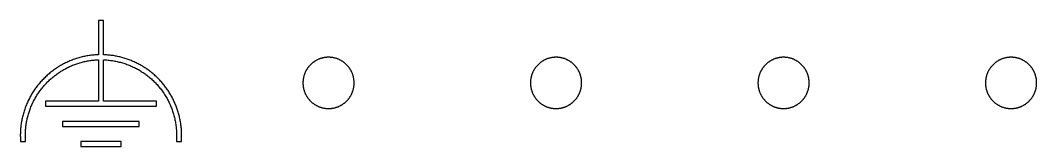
# Model space of a CAD drawing. Header units: inches. Extents: x 9000 to 22395, y 8106 to 17135.
# Drawn here: x 10541.06 to 10580.76, y 8480.58 to 8485.5 of the extents above; entities that cross this region are included whole.
import ezdxf

# ---------------------------------------------------------------- set-up
doc = ezdxf.new("R2010")
doc.units = ezdxf.units.IN
doc.header["$MEASUREMENT"] = 0
doc.layers.add('20000_FRONT_O', color=7, linetype='Continuous')

msp = doc.modelspace()

# ---------------------------------------------------------------- linework, layer by layer
at = {"layer": '20000_FRONT_O', "linetype": 'Continuous'}
for p, q in [((10544.108, 8485.505), (10544.108, 8484.164)), ((10544.305, 8485.505), (10544.108, 8485.505)), ((10544.305, 8484.164), (10544.305, 8485.505)), ((10544.108, 8483.967), (10544.108, 8482.354)), ((10544.305, 8482.354), (10544.305, 8483.967)), ((10542.04, 8482.354), (10542.04, 8482.157)), ((10544.108, 8482.354), (10542.04, 8482.354)), ((10546.373, 8482.354), (10544.305, 8482.354)), ((10546.373, 8482.157), (10546.373, 8482.354)), ((10542.04, 8482.157), (10546.373, 8482.157)), ((10553.024, 8482.069), (10553.042, 8482.068)), ((10553.057, 8482.068), (10553.078, 8482.067)), ((10553.075, 8482.067), (10553.097, 8482.067)), ((10553.093, 8482.067), (10553.115, 8482.067)), ((10553.112, 8482.067), (10553.133, 8482.068)), ((10553.133, 8482.068), (10553.151, 8482.068)), ((10553.166, 8482.069), (10553.187, 8482.071)), ((10561.911, 8482.069), (10561.929, 8482.068)), ((10561.944, 8482.068), (10561.966, 8482.067)), ((10561.962, 8482.067), (10561.984, 8482.067)), ((10561.981, 8482.067), (10562.002, 8482.067)), ((10561.999, 8482.067), (10562.02, 8482.068)), ((10562.017, 8482.068), (10562.038, 8482.068)), ((10562.035, 8482.068), (10562.056, 8482.07)), ((10562.054, 8482.069), (10562.074, 8482.071)), ((10570.795, 8482.07), (10570.816, 8482.068)), ((10570.814, 8482.068), (10570.835, 8482.068)), ((10570.832, 8482.068), (10570.853, 8482.067)), ((10570.85, 8482.067), (10570.871, 8482.067)), ((10570.868, 8482.067), (10570.889, 8482.067)), ((10570.886, 8482.067), (10570.907, 8482.068)), ((10570.904, 8482.068), (10570.925, 8482.068)), ((10570.922, 8482.068), (10570.943, 8482.07)), ((10570.941, 8482.069), (10570.961, 8482.071)), ((10579.683, 8482.07), (10579.704, 8482.068)), ((10579.701, 8482.068), (10579.722, 8482.068)), ((10579.719, 8482.068), (10579.74, 8482.067)), ((10579.737, 8482.067), (10579.758, 8482.067)), ((10579.755, 8482.067), (10579.776, 8482.067)), ((10579.773, 8482.067), (10579.794, 8482.068)), ((10579.791, 8482.068), (10579.812, 8482.068)), ((10579.81, 8482.068), (10579.83, 8482.07)), ((10579.828, 8482.069), (10579.848, 8482.071)), ((10542.709, 8481.566), (10542.709, 8481.369)), ((10545.703, 8481.566), (10542.709, 8481.566)), ((10545.703, 8481.369), (10545.703, 8481.566)), ((10542.709, 8481.369), (10545.703, 8481.369)), ((10541.064, 8480.778), (10541.262, 8480.778)), ((10543.418, 8480.778), (10543.418, 8480.581)), ((10544.994, 8480.778), (10543.418, 8480.778)), ((10544.994, 8480.581), (10544.994, 8480.778)), ((10547.151, 8480.778), (10547.348, 8480.778)), ((10543.418, 8480.581), (10544.994, 8480.581))]:
    msp.add_line(p, q, dxfattribs=at)
for points in [[(10544.108, 8484.164), (10544.062, 8484.162), (10544.015, 8484.16), (10543.97, 8484.157), (10543.924, 8484.153), (10543.878, 8484.149), (10543.833, 8484.143), (10543.787, 8484.138), (10543.742, 8484.131), (10543.697, 8484.124), (10543.652, 8484.117), (10543.607, 8484.108), (10543.562, 8484.099), (10543.518, 8484.09), (10543.473, 8484.079), (10543.429, 8484.068), (10543.385, 8484.057), (10543.341, 8484.045), (10543.297, 8484.032), (10543.253, 8484.018), (10543.21, 8484.004), (10543.166, 8483.989), (10543.123, 8483.974), (10543.079, 8483.957), (10543.036, 8483.94), (10542.994, 8483.923), (10542.951, 8483.905), (10542.909, 8483.886), (10542.868, 8483.867), (10542.826, 8483.848), (10542.785, 8483.827), (10542.745, 8483.806), (10542.705, 8483.785), (10542.665, 8483.763), (10542.625, 8483.74), (10542.586, 8483.717), (10542.547, 8483.693), (10542.508, 8483.669), (10542.47, 8483.644), (10542.432, 8483.619), (10542.394, 8483.593), (10542.357, 8483.566), (10542.32, 8483.539), (10542.284, 8483.511), (10542.247, 8483.483), (10542.212, 8483.454), (10542.176, 8483.425), (10542.141, 8483.395), (10542.106, 8483.364), (10542.072, 8483.333), (10542.039, 8483.302), (10542.006, 8483.27), (10541.973, 8483.238), (10541.941, 8483.205), (10541.91, 8483.172), (10541.879, 8483.139), (10541.848, 8483.105), (10541.818, 8483.07), (10541.789, 8483.036), (10541.76, 8483), (10541.731, 8482.965), (10541.703, 8482.929), (10541.676, 8482.892), (10541.649, 8482.855), (10541.622, 8482.818), (10541.596, 8482.78), (10541.571, 8482.742), (10541.546, 8482.704), (10541.522, 8482.664), (10541.498, 8482.625), (10541.474, 8482.585), (10541.452, 8482.545), (10541.43, 8482.505), (10541.408, 8482.464), (10541.387, 8482.423), (10541.367, 8482.382), (10541.348, 8482.341), (10541.329, 8482.299), (10541.31, 8482.257), (10541.293, 8482.215), (10541.276, 8482.173), (10541.259, 8482.13), (10541.243, 8482.088), (10541.228, 8482.045), (10541.214, 8482.001), (10541.2, 8481.958), (10541.186, 8481.914), (10541.174, 8481.87), (10541.161, 8481.826), (10541.15, 8481.782), (10541.139, 8481.737), (10541.129, 8481.692), (10541.119, 8481.647), (10541.11, 8481.602), (10541.102, 8481.557), (10541.094, 8481.511), (10541.088, 8481.466), (10541.081, 8481.42), (10541.076, 8481.374), (10541.071, 8481.329), (10541.067, 8481.283), (10541.063, 8481.237), (10541.06, 8481.192), (10541.058, 8481.146), (10541.056, 8481.1), (10541.055, 8481.054), (10541.055, 8481.008), (10541.056, 8480.962), (10541.057, 8480.916), (10541.058, 8480.87), (10541.061, 8480.824), (10541.064, 8480.778)], [(10541.262, 8480.778), (10541.258, 8480.822), (10541.256, 8480.865), (10541.254, 8480.908), (10541.253, 8480.951), (10541.252, 8480.994), (10541.252, 8481.037), (10541.253, 8481.08), (10541.254, 8481.123), (10541.256, 8481.166), (10541.258, 8481.208), (10541.262, 8481.251), (10541.265, 8481.294), (10541.27, 8481.336), (10541.275, 8481.379), (10541.28, 8481.421), (10541.286, 8481.464), (10541.293, 8481.506), (10541.301, 8481.548), (10541.309, 8481.591), (10541.317, 8481.633), (10541.327, 8481.675), (10541.337, 8481.717), (10541.347, 8481.759), (10541.359, 8481.801), (10541.371, 8481.843), (10541.383, 8481.884), (10541.396, 8481.925), (10541.409, 8481.966), (10541.424, 8482.007), (10541.438, 8482.047), (10541.454, 8482.087), (10541.469, 8482.127), (10541.486, 8482.167), (10541.503, 8482.206), (10541.52, 8482.245), (10541.538, 8482.284), (10541.557, 8482.322), (10541.576, 8482.36), (10541.596, 8482.399), (10541.617, 8482.436), (10541.638, 8482.474), (10541.659, 8482.511), (10541.681, 8482.548), (10541.704, 8482.585), (10541.727, 8482.621), (10541.751, 8482.657), (10541.775, 8482.693), (10541.8, 8482.729), (10541.826, 8482.764), (10541.851, 8482.798), (10541.878, 8482.833), (10541.904, 8482.866), (10541.932, 8482.899), (10541.959, 8482.932), (10541.987, 8482.965), (10542.016, 8482.997), (10542.045, 8483.028), (10542.074, 8483.059), (10542.104, 8483.09), (10542.134, 8483.12), (10542.165, 8483.15), (10542.196, 8483.18), (10542.228, 8483.209), (10542.26, 8483.237), (10542.293, 8483.265), (10542.326, 8483.293), (10542.359, 8483.32), (10542.393, 8483.347), (10542.427, 8483.373), (10542.462, 8483.399), (10542.497, 8483.424), (10542.533, 8483.449), (10542.569, 8483.473), (10542.605, 8483.497), (10542.641, 8483.52), (10542.678, 8483.543), (10542.715, 8483.564), (10542.752, 8483.586), (10542.789, 8483.607), (10542.827, 8483.627), (10542.865, 8483.647), (10542.903, 8483.666), (10542.942, 8483.684), (10542.981, 8483.703), (10543.02, 8483.72), (10543.059, 8483.737), (10543.099, 8483.753), (10543.139, 8483.769), (10543.179, 8483.784), (10543.22, 8483.799), (10543.261, 8483.813), (10543.302, 8483.827), (10543.343, 8483.84), (10543.385, 8483.852), (10543.426, 8483.864), (10543.468, 8483.875), (10543.51, 8483.886), (10543.552, 8483.895), (10543.594, 8483.905), (10543.636, 8483.913), (10543.679, 8483.921), (10543.721, 8483.929), (10543.764, 8483.935), (10543.806, 8483.942), (10543.849, 8483.947), (10543.892, 8483.952), (10543.935, 8483.956), (10543.978, 8483.96), (10544.021, 8483.963), (10544.064, 8483.965), (10544.108, 8483.967)], [(10547.348, 8480.778), (10547.351, 8480.821), (10547.354, 8480.864), (10547.355, 8480.907), (10547.357, 8480.95), (10547.357, 8480.993), (10547.357, 8481.035), (10547.357, 8481.078), (10547.355, 8481.121), (10547.354, 8481.163), (10547.351, 8481.206), (10547.349, 8481.248), (10547.345, 8481.29), (10547.341, 8481.333), (10547.337, 8481.375), (10547.331, 8481.417), (10547.326, 8481.459), (10547.319, 8481.502), (10547.312, 8481.544), (10547.305, 8481.586), (10547.297, 8481.628), (10547.288, 8481.669), (10547.279, 8481.711), (10547.269, 8481.753), (10547.259, 8481.795), (10547.248, 8481.837), (10547.237, 8481.878), (10547.225, 8481.919), (10547.212, 8481.96), (10547.199, 8482.001), (10547.185, 8482.042), (10547.171, 8482.082), (10547.156, 8482.122), (10547.141, 8482.162), (10547.125, 8482.201), (10547.109, 8482.24), (10547.092, 8482.28), (10547.075, 8482.318), (10547.057, 8482.357), (10547.039, 8482.395), (10547.02, 8482.433), (10547, 8482.471), (10546.98, 8482.509), (10546.96, 8482.546), (10546.939, 8482.583), (10546.917, 8482.62), (10546.895, 8482.657), (10546.873, 8482.693), (10546.85, 8482.73), (10546.826, 8482.766), (10546.802, 8482.801), (10546.777, 8482.837), (10546.752, 8482.871), (10546.727, 8482.906), (10546.701, 8482.94), (10546.674, 8482.974), (10546.647, 8483.007), (10546.62, 8483.04), (10546.593, 8483.072), (10546.565, 8483.104), (10546.536, 8483.136), (10546.507, 8483.167), (10546.478, 8483.198), (10546.448, 8483.229), (10546.418, 8483.259), (10546.388, 8483.288), (10546.357, 8483.318), (10546.326, 8483.346), (10546.294, 8483.375), (10546.262, 8483.403), (10546.229, 8483.431), (10546.196, 8483.458), (10546.163, 8483.485), (10546.129, 8483.511), (10546.095, 8483.537), (10546.06, 8483.563), (10546.025, 8483.588), (10545.99, 8483.612), (10545.954, 8483.636), (10545.918, 8483.66), (10545.882, 8483.683), (10545.846, 8483.705), (10545.809, 8483.727), (10545.773, 8483.749), (10545.735, 8483.77), (10545.698, 8483.79), (10545.661, 8483.81), (10545.623, 8483.829), (10545.585, 8483.848), (10545.546, 8483.867), (10545.508, 8483.884), (10545.469, 8483.902), (10545.429, 8483.919), (10545.39, 8483.935), (10545.35, 8483.951), (10545.31, 8483.966), (10545.27, 8483.981), (10545.23, 8483.995), (10545.189, 8484.008), (10545.148, 8484.022), (10545.107, 8484.034), (10545.065, 8484.046), (10545.024, 8484.058), (10544.982, 8484.069), (10544.941, 8484.079), (10544.899, 8484.089), (10544.857, 8484.098), (10544.815, 8484.106), (10544.773, 8484.114), (10544.731, 8484.122), (10544.689, 8484.129), (10544.647, 8484.135), (10544.604, 8484.14), (10544.562, 8484.146), (10544.519, 8484.15), (10544.476, 8484.154), (10544.434, 8484.157), (10544.391, 8484.16), (10544.348, 8484.162), (10544.305, 8484.164)], [(10544.305, 8483.967), (10544.35, 8483.965), (10544.394, 8483.963), (10544.439, 8483.96), (10544.484, 8483.956), (10544.528, 8483.951), (10544.572, 8483.946), (10544.617, 8483.94), (10544.661, 8483.934), (10544.704, 8483.926), (10544.748, 8483.919), (10544.792, 8483.91), (10544.835, 8483.901), (10544.879, 8483.891), (10544.922, 8483.881), (10544.965, 8483.87), (10545.008, 8483.858), (10545.051, 8483.845), (10545.093, 8483.832), (10545.136, 8483.819), (10545.178, 8483.804), (10545.221, 8483.789), (10545.263, 8483.773), (10545.305, 8483.757), (10545.346, 8483.74), (10545.387, 8483.722), (10545.428, 8483.704), (10545.469, 8483.685), (10545.509, 8483.666), (10545.549, 8483.646), (10545.588, 8483.625), (10545.628, 8483.604), (10545.666, 8483.583), (10545.705, 8483.56), (10545.743, 8483.538), (10545.781, 8483.514), (10545.818, 8483.49), (10545.855, 8483.466), (10545.892, 8483.441), (10545.928, 8483.415), (10545.964, 8483.389), (10546, 8483.362), (10546.035, 8483.334), (10546.07, 8483.306), (10546.105, 8483.278), (10546.139, 8483.248), (10546.173, 8483.219), (10546.206, 8483.189), (10546.239, 8483.158), (10546.271, 8483.127), (10546.303, 8483.096), (10546.334, 8483.064), (10546.365, 8483.031), (10546.395, 8482.999), (10546.424, 8482.966), (10546.454, 8482.932), (10546.482, 8482.898), (10546.51, 8482.864), (10546.538, 8482.829), (10546.565, 8482.793), (10546.591, 8482.758), (10546.617, 8482.721), (10546.643, 8482.685), (10546.668, 8482.648), (10546.692, 8482.61), (10546.716, 8482.573), (10546.739, 8482.534), (10546.762, 8482.495), (10546.785, 8482.456), (10546.806, 8482.417), (10546.827, 8482.377), (10546.847, 8482.338), (10546.867, 8482.298), (10546.886, 8482.257), (10546.905, 8482.217), (10546.922, 8482.176), (10546.94, 8482.135), (10546.956, 8482.094), (10546.972, 8482.052), (10546.987, 8482.011), (10547.002, 8481.969), (10547.016, 8481.926), (10547.029, 8481.884), (10547.042, 8481.841), (10547.054, 8481.799), (10547.066, 8481.755), (10547.077, 8481.712), (10547.087, 8481.669), (10547.097, 8481.625), (10547.106, 8481.581), (10547.114, 8481.536), (10547.121, 8481.492), (10547.128, 8481.448), (10547.135, 8481.403), (10547.14, 8481.359), (10547.145, 8481.315), (10547.149, 8481.27), (10547.153, 8481.226), (10547.156, 8481.181), (10547.158, 8481.136), (10547.159, 8481.092), (10547.16, 8481.047), (10547.16, 8481.002), (10547.16, 8480.958), (10547.159, 8480.913), (10547.157, 8480.868), (10547.154, 8480.823), (10547.151, 8480.778)], [(10552.855, 8484.037), (10552.838, 8484.033), (10552.82, 8484.028), (10552.803, 8484.023), (10552.786, 8484.017), (10552.769, 8484.012), (10552.752, 8484.006), (10552.735, 8483.999), (10552.718, 8483.993), (10552.702, 8483.986), (10552.685, 8483.979), (10552.669, 8483.971), (10552.653, 8483.964), (10552.637, 8483.955), (10552.621, 8483.947), (10552.605, 8483.938), (10552.59, 8483.929), (10552.574, 8483.92), (10552.559, 8483.911), (10552.544, 8483.901), (10552.529, 8483.891), (10552.514, 8483.88), (10552.499, 8483.87), (10552.485, 8483.859), (10552.471, 8483.848), (10552.457, 8483.836), (10552.443, 8483.825), (10552.43, 8483.813), (10552.416, 8483.801), (10552.403, 8483.789), (10552.391, 8483.776), (10552.378, 8483.763), (10552.366, 8483.75), (10552.353, 8483.737), (10552.341, 8483.724), (10552.33, 8483.71), (10552.318, 8483.696), (10552.307, 8483.682), (10552.296, 8483.668), (10552.285, 8483.653), (10552.275, 8483.638), (10552.265, 8483.623), (10552.255, 8483.608), (10552.245, 8483.593), (10552.236, 8483.578), (10552.227, 8483.562), (10552.218, 8483.547), (10552.21, 8483.531), (10552.201, 8483.515), (10552.194, 8483.499), (10552.186, 8483.483), (10552.179, 8483.466), (10552.172, 8483.45), (10552.165, 8483.433), (10552.158, 8483.416), (10552.152, 8483.399), (10552.146, 8483.382), (10552.141, 8483.365), (10552.135, 8483.348), (10552.131, 8483.33), (10552.126, 8483.313), (10552.122, 8483.295), (10552.118, 8483.278), (10552.114, 8483.26), (10552.111, 8483.243), (10552.108, 8483.225), (10552.105, 8483.207), (10552.103, 8483.19), (10552.101, 8483.172), (10552.099, 8483.154), (10552.098, 8483.136), (10552.097, 8483.118), (10552.096, 8483.1), (10552.095, 8483.082), (10552.095, 8483.064), (10552.095, 8483.046), (10552.096, 8483.028), (10552.097, 8483.01), (10552.098, 8482.992), (10552.1, 8482.974), (10552.101, 8482.956), (10552.104, 8482.938), (10552.106, 8482.92), (10552.109, 8482.903), (10552.112, 8482.885), (10552.115, 8482.868), (10552.119, 8482.85), (10552.123, 8482.833), (10552.127, 8482.815), (10552.132, 8482.798), (10552.137, 8482.781), (10552.142, 8482.763), (10552.148, 8482.746), (10552.154, 8482.729), (10552.16, 8482.712), (10552.167, 8482.695), (10552.174, 8482.679), (10552.181, 8482.662), (10552.188, 8482.646), (10552.196, 8482.629), (10552.204, 8482.613), (10552.212, 8482.597), (10552.221, 8482.582), (10552.23, 8482.566), (10552.239, 8482.551), (10552.248, 8482.535), (10552.258, 8482.52), (10552.268, 8482.505), (10552.278, 8482.491), (10552.288, 8482.476), (10552.299, 8482.462), (10552.31, 8482.447), (10552.322, 8482.433), (10552.333, 8482.419), (10552.345, 8482.406), (10552.357, 8482.392), (10552.369, 8482.379), (10552.382, 8482.366), (10552.395, 8482.353), (10552.407, 8482.341), (10552.421, 8482.329), (10552.434, 8482.317), (10552.447, 8482.305), (10552.461, 8482.294), (10552.475, 8482.282), (10552.489, 8482.271), (10552.504, 8482.261), (10552.518, 8482.25), (10552.533, 8482.24), (10552.548, 8482.23), (10552.563, 8482.22), (10552.579, 8482.211), (10552.594, 8482.201), (10552.61, 8482.192), (10552.626, 8482.184), (10552.642, 8482.176), (10552.658, 8482.168), (10552.674, 8482.16), (10552.691, 8482.152), (10552.707, 8482.145), (10552.724, 8482.139), (10552.74, 8482.132), (10552.757, 8482.126), (10552.774, 8482.12), (10552.791, 8482.114), (10552.808, 8482.109), (10552.825, 8482.104), (10552.843, 8482.099), (10552.86, 8482.095), (10552.878, 8482.091), (10552.896, 8482.087), (10552.914, 8482.084), (10552.931, 8482.08), (10552.949, 8482.078), (10552.967, 8482.075), (10552.985, 8482.073), (10553.003, 8482.071), (10553.024, 8482.069)], [(10553.187, 8482.071), (10553.205, 8482.073), (10553.222, 8482.075), (10553.24, 8482.078), (10553.258, 8482.08), (10553.275, 8482.083), (10553.293, 8482.087), (10553.311, 8482.09), (10553.328, 8482.094), (10553.346, 8482.099), (10553.363, 8482.103), (10553.38, 8482.108), (10553.397, 8482.114), (10553.415, 8482.119), (10553.432, 8482.125), (10553.449, 8482.132), (10553.466, 8482.138), (10553.482, 8482.145), (10553.499, 8482.152), (10553.515, 8482.16), (10553.531, 8482.167), (10553.548, 8482.175), (10553.563, 8482.183), (10553.579, 8482.192), (10553.595, 8482.201), (10553.61, 8482.21), (10553.625, 8482.219), (10553.641, 8482.229), (10553.656, 8482.239), (10553.67, 8482.249), (10553.685, 8482.26), (10553.7, 8482.27), (10553.714, 8482.281), (10553.728, 8482.293), (10553.742, 8482.304), (10553.756, 8482.316), (10553.769, 8482.328), (10553.782, 8482.34), (10553.795, 8482.353), (10553.808, 8482.366), (10553.82, 8482.378), (10553.832, 8482.392), (10553.844, 8482.405), (10553.856, 8482.418), (10553.868, 8482.432), (10553.879, 8482.446), (10553.89, 8482.46), (10553.901, 8482.475), (10553.911, 8482.489), (10553.921, 8482.504), (10553.931, 8482.519), (10553.941, 8482.534), (10553.951, 8482.55), (10553.96, 8482.565), (10553.969, 8482.581), (10553.978, 8482.597), (10553.986, 8482.613), (10553.994, 8482.629), (10554.002, 8482.645), (10554.009, 8482.661), (10554.016, 8482.678), (10554.023, 8482.694), (10554.029, 8482.711), (10554.036, 8482.728), (10554.042, 8482.745), (10554.047, 8482.762), (10554.053, 8482.779), (10554.058, 8482.796), (10554.062, 8482.814), (10554.067, 8482.831), (10554.071, 8482.849), (10554.075, 8482.866), (10554.078, 8482.884), (10554.081, 8482.902), (10554.084, 8482.92), (10554.086, 8482.938), (10554.089, 8482.955), (10554.09, 8482.973), (10554.092, 8482.991), (10554.093, 8483.009), (10554.094, 8483.027), (10554.095, 8483.045), (10554.095, 8483.063), (10554.095, 8483.08), (10554.094, 8483.098), (10554.094, 8483.116), (10554.093, 8483.134), (10554.091, 8483.152), (10554.089, 8483.17), (10554.087, 8483.188), (10554.085, 8483.206), (10554.082, 8483.224), (10554.079, 8483.242), (10554.076, 8483.26), (10554.072, 8483.277), (10554.069, 8483.295), (10554.064, 8483.312), (10554.06, 8483.329), (10554.055, 8483.347), (10554.05, 8483.364), (10554.044, 8483.381), (10554.038, 8483.398), (10554.032, 8483.415), (10554.026, 8483.431), (10554.019, 8483.448), (10554.012, 8483.465), (10554.005, 8483.481), (10553.997, 8483.498), (10553.989, 8483.514), (10553.981, 8483.53), (10553.973, 8483.546), (10553.964, 8483.562), (10553.955, 8483.577), (10553.945, 8483.593), (10553.936, 8483.608), (10553.926, 8483.623), (10553.916, 8483.638), (10553.906, 8483.652), (10553.895, 8483.667), (10553.884, 8483.681), (10553.873, 8483.695), (10553.862, 8483.709), (10553.85, 8483.722), (10553.838, 8483.736), (10553.826, 8483.749), (10553.813, 8483.762), (10553.801, 8483.775), (10553.788, 8483.788), (10553.774, 8483.8), (10553.761, 8483.812), (10553.748, 8483.824), (10553.734, 8483.836), (10553.72, 8483.847), (10553.706, 8483.858), (10553.692, 8483.869), (10553.677, 8483.88), (10553.662, 8483.89), (10553.648, 8483.9), (10553.633, 8483.91), (10553.617, 8483.919), (10553.602, 8483.929), (10553.586, 8483.937), (10553.571, 8483.946), (10553.555, 8483.955), (10553.539, 8483.963), (10553.522, 8483.971), (10553.506, 8483.978), (10553.489, 8483.986), (10553.473, 8483.993), (10553.456, 8483.999), (10553.439, 8484.006), (10553.422, 8484.012), (10553.405, 8484.017), (10553.388, 8484.023), (10553.371, 8484.028), (10553.354, 8484.033), (10553.336, 8484.037), (10553.319, 8484.041), (10553.301, 8484.045), (10553.284, 8484.049), (10553.266, 8484.052), (10553.248, 8484.055), (10553.23, 8484.057), (10553.212, 8484.06), (10553.194, 8484.062), (10553.176, 8484.063), (10553.158, 8484.065), (10553.14, 8484.066), (10553.122, 8484.066), (10553.104, 8484.067), (10553.086, 8484.067), (10553.069, 8484.066), (10553.051, 8484.066), (10553.033, 8484.065), (10553.015, 8484.063), (10552.997, 8484.062), (10552.979, 8484.06), (10552.961, 8484.058), (10552.944, 8484.055), (10552.926, 8484.052), (10552.908, 8484.049), (10552.89, 8484.045), (10552.873, 8484.042), (10552.855, 8484.037)], [(10561.742, 8484.037), (10561.725, 8484.033), (10561.707, 8484.028), (10561.69, 8484.023), (10561.673, 8484.017), (10561.656, 8484.012), (10561.639, 8484.006), (10561.622, 8483.999), (10561.606, 8483.993), (10561.589, 8483.986), (10561.573, 8483.979), (10561.556, 8483.971), (10561.54, 8483.964), (10561.524, 8483.955), (10561.508, 8483.947), (10561.492, 8483.938), (10561.477, 8483.929), (10561.461, 8483.92), (10561.446, 8483.911), (10561.431, 8483.901), (10561.416, 8483.891), (10561.401, 8483.88), (10561.386, 8483.87), (10561.372, 8483.859), (10561.358, 8483.848), (10561.344, 8483.836), (10561.33, 8483.825), (10561.317, 8483.813), (10561.304, 8483.801), (10561.291, 8483.789), (10561.278, 8483.776), (10561.265, 8483.763), (10561.253, 8483.75), (10561.241, 8483.737), (10561.229, 8483.724), (10561.217, 8483.71), (10561.205, 8483.696), (10561.194, 8483.682), (10561.183, 8483.668), (10561.172, 8483.653), (10561.162, 8483.638), (10561.152, 8483.623), (10561.142, 8483.608), (10561.132, 8483.593), (10561.123, 8483.578), (10561.114, 8483.562), (10561.105, 8483.547), (10561.097, 8483.531), (10561.089, 8483.515), (10561.081, 8483.499), (10561.073, 8483.483), (10561.066, 8483.466), (10561.059, 8483.45), (10561.052, 8483.433), (10561.046, 8483.416), (10561.039, 8483.399), (10561.033, 8483.382), (10561.028, 8483.365), (10561.023, 8483.348), (10561.018, 8483.33), (10561.013, 8483.313), (10561.009, 8483.295), (10561.005, 8483.278), (10561.001, 8483.26), (10560.998, 8483.243), (10560.995, 8483.225), (10560.992, 8483.207), (10560.99, 8483.19), (10560.988, 8483.172), (10560.986, 8483.154), (10560.985, 8483.136), (10560.984, 8483.118), (10560.983, 8483.1), (10560.983, 8483.082), (10560.982, 8483.064), (10560.983, 8483.046), (10560.983, 8483.028), (10560.984, 8483.01), (10560.985, 8482.992), (10560.987, 8482.974), (10560.989, 8482.956), (10560.991, 8482.938), (10560.993, 8482.92), (10560.996, 8482.903), (10560.999, 8482.885), (10561.002, 8482.868), (10561.006, 8482.85), (10561.01, 8482.833), (10561.015, 8482.815), (10561.019, 8482.798), (10561.024, 8482.781), (10561.03, 8482.763), (10561.035, 8482.746), (10561.041, 8482.729), (10561.047, 8482.712), (10561.054, 8482.695), (10561.061, 8482.679), (10561.068, 8482.662), (10561.075, 8482.646), (10561.083, 8482.629), (10561.091, 8482.613), (10561.099, 8482.597), (10561.108, 8482.582), (10561.117, 8482.566), (10561.126, 8482.551), (10561.135, 8482.535), (10561.145, 8482.52), (10561.155, 8482.505), (10561.165, 8482.491), (10561.176, 8482.476), (10561.186, 8482.462), (10561.197, 8482.447), (10561.209, 8482.433), (10561.22, 8482.419), (10561.232, 8482.406), (10561.244, 8482.392), (10561.257, 8482.379), (10561.269, 8482.366), (10561.282, 8482.353), (10561.295, 8482.341), (10561.308, 8482.329), (10561.321, 8482.317), (10561.335, 8482.305), (10561.348, 8482.294), (10561.362, 8482.282), (10561.376, 8482.271), (10561.391, 8482.261), (10561.405, 8482.25), (10561.42, 8482.24), (10561.435, 8482.23), (10561.451, 8482.22), (10561.466, 8482.211), (10561.482, 8482.201), (10561.497, 8482.192), (10561.513, 8482.184), (10561.529, 8482.176), (10561.545, 8482.168), (10561.561, 8482.16), (10561.578, 8482.152), (10561.594, 8482.145), (10561.611, 8482.139), (10561.627, 8482.132), (10561.644, 8482.126), (10561.661, 8482.12), (10561.678, 8482.114), (10561.695, 8482.109), (10561.713, 8482.104), (10561.73, 8482.099), (10561.748, 8482.095), (10561.765, 8482.091), (10561.783, 8482.087), (10561.801, 8482.084), (10561.819, 8482.08), (10561.836, 8482.078), (10561.854, 8482.075), (10561.872, 8482.073), (10561.89, 8482.071), (10561.911, 8482.069)], [(10562.074, 8482.071), (10562.092, 8482.073), (10562.11, 8482.075), (10562.127, 8482.078), (10562.145, 8482.08), (10562.163, 8482.083), (10562.18, 8482.087), (10562.198, 8482.09), (10562.215, 8482.094), (10562.233, 8482.099), (10562.25, 8482.103), (10562.267, 8482.108), (10562.285, 8482.114), (10562.302, 8482.119), (10562.319, 8482.125), (10562.336, 8482.132), (10562.353, 8482.138), (10562.37, 8482.145), (10562.386, 8482.152), (10562.402, 8482.16), (10562.419, 8482.167), (10562.435, 8482.175), (10562.451, 8482.183), (10562.466, 8482.192), (10562.482, 8482.201), (10562.497, 8482.21), (10562.513, 8482.219), (10562.528, 8482.229), (10562.543, 8482.239), (10562.558, 8482.249), (10562.572, 8482.26), (10562.587, 8482.27), (10562.601, 8482.281), (10562.615, 8482.293), (10562.629, 8482.304), (10562.643, 8482.316), (10562.656, 8482.328), (10562.669, 8482.34), (10562.682, 8482.353), (10562.695, 8482.366), (10562.707, 8482.378), (10562.72, 8482.392), (10562.732, 8482.405), (10562.743, 8482.418), (10562.755, 8482.432), (10562.766, 8482.446), (10562.777, 8482.46), (10562.788, 8482.475), (10562.798, 8482.489), (10562.809, 8482.504), (10562.819, 8482.519), (10562.828, 8482.534), (10562.838, 8482.55), (10562.847, 8482.565), (10562.856, 8482.581), (10562.865, 8482.597), (10562.873, 8482.613), (10562.881, 8482.629), (10562.889, 8482.645), (10562.896, 8482.661), (10562.903, 8482.678), (10562.91, 8482.694), (10562.917, 8482.711), (10562.923, 8482.728), (10562.929, 8482.745), (10562.934, 8482.762), (10562.94, 8482.779), (10562.945, 8482.796), (10562.949, 8482.814), (10562.954, 8482.831), (10562.958, 8482.849), (10562.962, 8482.866), (10562.965, 8482.884), (10562.968, 8482.902), (10562.971, 8482.92), (10562.974, 8482.938), (10562.976, 8482.955), (10562.978, 8482.973), (10562.979, 8482.991), (10562.98, 8483.009), (10562.981, 8483.027), (10562.982, 8483.045), (10562.982, 8483.063), (10562.982, 8483.08), (10562.982, 8483.098), (10562.981, 8483.116), (10562.98, 8483.134), (10562.978, 8483.152), (10562.977, 8483.17), (10562.975, 8483.188), (10562.972, 8483.206), (10562.97, 8483.224), (10562.967, 8483.242), (10562.963, 8483.26), (10562.96, 8483.277), (10562.956, 8483.295), (10562.951, 8483.312), (10562.947, 8483.329), (10562.942, 8483.347), (10562.937, 8483.364), (10562.931, 8483.381), (10562.926, 8483.398), (10562.92, 8483.415), (10562.913, 8483.431), (10562.906, 8483.448), (10562.899, 8483.465), (10562.892, 8483.481), (10562.884, 8483.498), (10562.876, 8483.514), (10562.868, 8483.53), (10562.86, 8483.546), (10562.851, 8483.562), (10562.842, 8483.577), (10562.833, 8483.593), (10562.823, 8483.608), (10562.813, 8483.623), (10562.803, 8483.638), (10562.793, 8483.652), (10562.782, 8483.667), (10562.771, 8483.681), (10562.76, 8483.695), (10562.749, 8483.709), (10562.737, 8483.722), (10562.725, 8483.736), (10562.713, 8483.749), (10562.701, 8483.762), (10562.688, 8483.775), (10562.675, 8483.788), (10562.662, 8483.8), (10562.648, 8483.812), (10562.635, 8483.824), (10562.621, 8483.836), (10562.607, 8483.847), (10562.593, 8483.858), (10562.579, 8483.869), (10562.564, 8483.88), (10562.55, 8483.89), (10562.535, 8483.9), (10562.52, 8483.91), (10562.505, 8483.919), (10562.489, 8483.929), (10562.474, 8483.937), (10562.458, 8483.946), (10562.442, 8483.955), (10562.426, 8483.963), (10562.409, 8483.971), (10562.393, 8483.978), (10562.376, 8483.986), (10562.36, 8483.993), (10562.343, 8483.999), (10562.326, 8484.006), (10562.309, 8484.012), (10562.292, 8484.017), (10562.275, 8484.023), (10562.258, 8484.028), (10562.241, 8484.033), (10562.223, 8484.037), (10562.206, 8484.041), (10562.189, 8484.045), (10562.171, 8484.049), (10562.153, 8484.052), (10562.135, 8484.055), (10562.118, 8484.057), (10562.1, 8484.06), (10562.082, 8484.062), (10562.064, 8484.063), (10562.046, 8484.065), (10562.028, 8484.066), (10562.01, 8484.066), (10561.992, 8484.067), (10561.974, 8484.067), (10561.956, 8484.066), (10561.938, 8484.066), (10561.92, 8484.065), (10561.902, 8484.063), (10561.884, 8484.062), (10561.866, 8484.06), (10561.849, 8484.058), (10561.831, 8484.055), (10561.813, 8484.052), (10561.795, 8484.049), (10561.778, 8484.045), (10561.76, 8484.042), (10561.742, 8484.037)], [(10570.629, 8484.037), (10570.612, 8484.033), (10570.595, 8484.028), (10570.577, 8484.023), (10570.56, 8484.017), (10570.543, 8484.012), (10570.526, 8484.006), (10570.509, 8483.999), (10570.493, 8483.993), (10570.476, 8483.986), (10570.46, 8483.979), (10570.444, 8483.971), (10570.427, 8483.964), (10570.411, 8483.955), (10570.395, 8483.947), (10570.38, 8483.938), (10570.364, 8483.929), (10570.348, 8483.92), (10570.333, 8483.911), (10570.318, 8483.901), (10570.303, 8483.891), (10570.288, 8483.88), (10570.274, 8483.87), (10570.259, 8483.859), (10570.245, 8483.848), (10570.231, 8483.836), (10570.218, 8483.825), (10570.204, 8483.813), (10570.191, 8483.801), (10570.178, 8483.789), (10570.165, 8483.776), (10570.152, 8483.763), (10570.14, 8483.75), (10570.128, 8483.737), (10570.116, 8483.724), (10570.104, 8483.71), (10570.093, 8483.696), (10570.081, 8483.682), (10570.07, 8483.668), (10570.06, 8483.653), (10570.049, 8483.638), (10570.039, 8483.623), (10570.029, 8483.608), (10570.019, 8483.593), (10570.01, 8483.578), (10570.001, 8483.562), (10569.992, 8483.547), (10569.984, 8483.531), (10569.976, 8483.515), (10569.968, 8483.499), (10569.96, 8483.483), (10569.953, 8483.466), (10569.946, 8483.45), (10569.939, 8483.433), (10569.933, 8483.416), (10569.927, 8483.399), (10569.921, 8483.382), (10569.915, 8483.365), (10569.91, 8483.348), (10569.905, 8483.33), (10569.9, 8483.313), (10569.896, 8483.295), (10569.892, 8483.278), (10569.889, 8483.26), (10569.885, 8483.243), (10569.882, 8483.225), (10569.88, 8483.207), (10569.877, 8483.19), (10569.875, 8483.172), (10569.873, 8483.154), (10569.872, 8483.136), (10569.871, 8483.118), (10569.87, 8483.1), (10569.87, 8483.082), (10569.87, 8483.064), (10569.87, 8483.046), (10569.87, 8483.028), (10569.871, 8483.01), (10569.872, 8482.992), (10569.874, 8482.974), (10569.876, 8482.956), (10569.878, 8482.938), (10569.88, 8482.92), (10569.883, 8482.903), (10569.886, 8482.885), (10569.89, 8482.868), (10569.893, 8482.85), (10569.897, 8482.833), (10569.902, 8482.815), (10569.906, 8482.798), (10569.911, 8482.781), (10569.917, 8482.763), (10569.922, 8482.746), (10569.928, 8482.729), (10569.935, 8482.712), (10569.941, 8482.695), (10569.948, 8482.679), (10569.955, 8482.662), (10569.963, 8482.646), (10569.97, 8482.629), (10569.978, 8482.613), (10569.987, 8482.597), (10569.995, 8482.582), (10570.004, 8482.566), (10570.013, 8482.551), (10570.022, 8482.535), (10570.032, 8482.52), (10570.042, 8482.505), (10570.052, 8482.491), (10570.063, 8482.476), (10570.074, 8482.462), (10570.085, 8482.447), (10570.096, 8482.433), (10570.108, 8482.419), (10570.119, 8482.406), (10570.132, 8482.392), (10570.144, 8482.379), (10570.156, 8482.366), (10570.169, 8482.353), (10570.182, 8482.341), (10570.195, 8482.329), (10570.208, 8482.317), (10570.222, 8482.305), (10570.236, 8482.294), (10570.25, 8482.282), (10570.264, 8482.271), (10570.278, 8482.261), (10570.293, 8482.25), (10570.307, 8482.24), (10570.322, 8482.23), (10570.338, 8482.22), (10570.353, 8482.211), (10570.369, 8482.201), (10570.384, 8482.192), (10570.4, 8482.184), (10570.416, 8482.176), (10570.432, 8482.168), (10570.449, 8482.16), (10570.465, 8482.152), (10570.481, 8482.145), (10570.498, 8482.139), (10570.515, 8482.132), (10570.531, 8482.126), (10570.548, 8482.12), (10570.565, 8482.114), (10570.583, 8482.109), (10570.6, 8482.104), (10570.617, 8482.099), (10570.635, 8482.095), (10570.652, 8482.091), (10570.67, 8482.087), (10570.688, 8482.084), (10570.706, 8482.08), (10570.724, 8482.078), (10570.742, 8482.075), (10570.759, 8482.073), (10570.777, 8482.071), (10570.798, 8482.069)], [(10570.961, 8482.071), (10570.979, 8482.073), (10570.997, 8482.075), (10571.015, 8482.078), (10571.032, 8482.08), (10571.05, 8482.083), (10571.067, 8482.087), (10571.085, 8482.09), (10571.102, 8482.094), (10571.12, 8482.099), (10571.137, 8482.103), (10571.155, 8482.108), (10571.172, 8482.114), (10571.189, 8482.119), (10571.206, 8482.125), (10571.223, 8482.132), (10571.24, 8482.138), (10571.257, 8482.145), (10571.273, 8482.152), (10571.29, 8482.16), (10571.306, 8482.167), (10571.322, 8482.175), (10571.338, 8482.183), (10571.354, 8482.192), (10571.369, 8482.201), (10571.385, 8482.21), (10571.4, 8482.219), (10571.415, 8482.229), (10571.43, 8482.239), (10571.445, 8482.249), (10571.459, 8482.26), (10571.474, 8482.27), (10571.488, 8482.281), (10571.502, 8482.293), (10571.516, 8482.304), (10571.53, 8482.316), (10571.543, 8482.328), (10571.557, 8482.34), (10571.569, 8482.353), (10571.582, 8482.366), (10571.595, 8482.378), (10571.607, 8482.392), (10571.619, 8482.405), (10571.631, 8482.418), (10571.642, 8482.432), (10571.653, 8482.446), (10571.664, 8482.46), (10571.675, 8482.475), (10571.686, 8482.489), (10571.696, 8482.504), (10571.706, 8482.519), (10571.716, 8482.534), (10571.725, 8482.55), (10571.734, 8482.565), (10571.743, 8482.581), (10571.752, 8482.597), (10571.76, 8482.613), (10571.768, 8482.629), (10571.776, 8482.645), (10571.783, 8482.661), (10571.79, 8482.678), (10571.797, 8482.694), (10571.804, 8482.711), (10571.81, 8482.728), (10571.816, 8482.745), (10571.822, 8482.762), (10571.827, 8482.779), (10571.832, 8482.796), (10571.837, 8482.814), (10571.841, 8482.831), (10571.845, 8482.849), (10571.849, 8482.866), (10571.852, 8482.884), (10571.856, 8482.902), (10571.858, 8482.92), (10571.861, 8482.938), (10571.863, 8482.955), (10571.865, 8482.973), (10571.866, 8482.991), (10571.868, 8483.009), (10571.868, 8483.027), (10571.869, 8483.045), (10571.869, 8483.063), (10571.869, 8483.08), (10571.869, 8483.098), (10571.868, 8483.116), (10571.867, 8483.134), (10571.866, 8483.152), (10571.864, 8483.17), (10571.862, 8483.188), (10571.859, 8483.206), (10571.857, 8483.224), (10571.854, 8483.242), (10571.85, 8483.26), (10571.847, 8483.277), (10571.843, 8483.295), (10571.839, 8483.312), (10571.834, 8483.329), (10571.829, 8483.347), (10571.824, 8483.364), (10571.819, 8483.381), (10571.813, 8483.398), (10571.807, 8483.415), (10571.8, 8483.431), (10571.794, 8483.448), (10571.787, 8483.465), (10571.779, 8483.481), (10571.772, 8483.498), (10571.764, 8483.514), (10571.755, 8483.53), (10571.747, 8483.546), (10571.738, 8483.562), (10571.729, 8483.577), (10571.72, 8483.593), (10571.71, 8483.608), (10571.7, 8483.623), (10571.69, 8483.638), (10571.68, 8483.652), (10571.669, 8483.667), (10571.658, 8483.681), (10571.647, 8483.695), (10571.636, 8483.709), (10571.624, 8483.722), (10571.612, 8483.736), (10571.6, 8483.749), (10571.588, 8483.762), (10571.575, 8483.775), (10571.562, 8483.788), (10571.549, 8483.8), (10571.536, 8483.812), (10571.522, 8483.824), (10571.508, 8483.836), (10571.494, 8483.847), (10571.48, 8483.858), (10571.466, 8483.869), (10571.451, 8483.88), (10571.437, 8483.89), (10571.422, 8483.9), (10571.407, 8483.91), (10571.392, 8483.919), (10571.376, 8483.929), (10571.361, 8483.937), (10571.345, 8483.946), (10571.329, 8483.955), (10571.313, 8483.963), (10571.297, 8483.971), (10571.28, 8483.978), (10571.264, 8483.986), (10571.247, 8483.993), (10571.23, 8483.999), (10571.213, 8484.006), (10571.197, 8484.012), (10571.18, 8484.017), (10571.162, 8484.023), (10571.145, 8484.028), (10571.128, 8484.033), (10571.111, 8484.037), (10571.093, 8484.041), (10571.076, 8484.045), (10571.058, 8484.049), (10571.04, 8484.052), (10571.023, 8484.055), (10571.005, 8484.057), (10570.987, 8484.06), (10570.969, 8484.062), (10570.951, 8484.063), (10570.933, 8484.065), (10570.915, 8484.066), (10570.897, 8484.066), (10570.879, 8484.067), (10570.861, 8484.067), (10570.843, 8484.066), (10570.825, 8484.066), (10570.807, 8484.065), (10570.789, 8484.063), (10570.771, 8484.062), (10570.754, 8484.06), (10570.736, 8484.058), (10570.718, 8484.055), (10570.7, 8484.052), (10570.683, 8484.049), (10570.665, 8484.045), (10570.647, 8484.042), (10570.629, 8484.037)], [(10579.517, 8484.037), (10579.499, 8484.033), (10579.482, 8484.028), (10579.464, 8484.023), (10579.447, 8484.017), (10579.43, 8484.012), (10579.413, 8484.006), (10579.397, 8483.999), (10579.38, 8483.993), (10579.363, 8483.986), (10579.347, 8483.979), (10579.331, 8483.971), (10579.315, 8483.964), (10579.299, 8483.955), (10579.283, 8483.947), (10579.267, 8483.938), (10579.251, 8483.929), (10579.236, 8483.92), (10579.22, 8483.911), (10579.205, 8483.901), (10579.19, 8483.891), (10579.175, 8483.88), (10579.161, 8483.87), (10579.146, 8483.859), (10579.132, 8483.848), (10579.118, 8483.836), (10579.105, 8483.825), (10579.091, 8483.813), (10579.078, 8483.801), (10579.065, 8483.789), (10579.052, 8483.776), (10579.04, 8483.763), (10579.027, 8483.75), (10579.015, 8483.737), (10579.003, 8483.724), (10578.991, 8483.71), (10578.98, 8483.696), (10578.969, 8483.682), (10578.957, 8483.668), (10578.947, 8483.653), (10578.936, 8483.638), (10578.926, 8483.623), (10578.916, 8483.608), (10578.907, 8483.593), (10578.897, 8483.578), (10578.888, 8483.562), (10578.88, 8483.547), (10578.871, 8483.531), (10578.863, 8483.515), (10578.855, 8483.499), (10578.847, 8483.483), (10578.84, 8483.466), (10578.833, 8483.45), (10578.826, 8483.433), (10578.82, 8483.416), (10578.814, 8483.399), (10578.808, 8483.382), (10578.802, 8483.365), (10578.797, 8483.348), (10578.792, 8483.33), (10578.788, 8483.313), (10578.783, 8483.295), (10578.779, 8483.278), (10578.776, 8483.26), (10578.772, 8483.243), (10578.769, 8483.225), (10578.767, 8483.207), (10578.764, 8483.19), (10578.762, 8483.172), (10578.761, 8483.154), (10578.759, 8483.136), (10578.758, 8483.118), (10578.757, 8483.1), (10578.757, 8483.082), (10578.757, 8483.064), (10578.757, 8483.046), (10578.758, 8483.028), (10578.758, 8483.01), (10578.76, 8482.992), (10578.761, 8482.974), (10578.763, 8482.956), (10578.765, 8482.938), (10578.768, 8482.92), (10578.77, 8482.903), (10578.773, 8482.885), (10578.777, 8482.868), (10578.781, 8482.85), (10578.785, 8482.833), (10578.789, 8482.815), (10578.794, 8482.798), (10578.799, 8482.781), (10578.804, 8482.763), (10578.81, 8482.746), (10578.816, 8482.729), (10578.822, 8482.712), (10578.828, 8482.695), (10578.835, 8482.679), (10578.842, 8482.662), (10578.85, 8482.646), (10578.858, 8482.629), (10578.866, 8482.613), (10578.874, 8482.597), (10578.882, 8482.582), (10578.891, 8482.566), (10578.9, 8482.551), (10578.91, 8482.535), (10578.919, 8482.52), (10578.929, 8482.505), (10578.939, 8482.491), (10578.95, 8482.476), (10578.961, 8482.462), (10578.972, 8482.447), (10578.983, 8482.433), (10578.995, 8482.419), (10579.007, 8482.406), (10579.019, 8482.392), (10579.031, 8482.379), (10579.043, 8482.366), (10579.056, 8482.353), (10579.069, 8482.341), (10579.082, 8482.329), (10579.095, 8482.317), (10579.109, 8482.305), (10579.123, 8482.294), (10579.137, 8482.282), (10579.151, 8482.271), (10579.165, 8482.261), (10579.18, 8482.25), (10579.195, 8482.24), (10579.21, 8482.23), (10579.225, 8482.22), (10579.24, 8482.211), (10579.256, 8482.201), (10579.272, 8482.192), (10579.288, 8482.184), (10579.304, 8482.176), (10579.32, 8482.168), (10579.336, 8482.16), (10579.352, 8482.152), (10579.369, 8482.145), (10579.385, 8482.139), (10579.402, 8482.132), (10579.419, 8482.126), (10579.436, 8482.12), (10579.453, 8482.114), (10579.47, 8482.109), (10579.487, 8482.104), (10579.504, 8482.099), (10579.522, 8482.095), (10579.54, 8482.091), (10579.557, 8482.087), (10579.575, 8482.084), (10579.593, 8482.08), (10579.611, 8482.078), (10579.629, 8482.075), (10579.647, 8482.073), (10579.665, 8482.071), (10579.685, 8482.069)], [(10579.848, 8482.071), (10579.866, 8482.073), (10579.884, 8482.075), (10579.902, 8482.078), (10579.919, 8482.08), (10579.937, 8482.083), (10579.955, 8482.087), (10579.972, 8482.09), (10579.99, 8482.094), (10580.007, 8482.099), (10580.024, 8482.103), (10580.042, 8482.108), (10580.059, 8482.114), (10580.076, 8482.119), (10580.093, 8482.125), (10580.11, 8482.132), (10580.127, 8482.138), (10580.144, 8482.145), (10580.16, 8482.152), (10580.177, 8482.16), (10580.193, 8482.167), (10580.209, 8482.175), (10580.225, 8482.183), (10580.241, 8482.192), (10580.256, 8482.201), (10580.272, 8482.21), (10580.287, 8482.219), (10580.302, 8482.229), (10580.317, 8482.239), (10580.332, 8482.249), (10580.347, 8482.26), (10580.361, 8482.27), (10580.375, 8482.281), (10580.39, 8482.293), (10580.403, 8482.304), (10580.417, 8482.316), (10580.431, 8482.328), (10580.444, 8482.34), (10580.457, 8482.353), (10580.469, 8482.366), (10580.482, 8482.378), (10580.494, 8482.392), (10580.506, 8482.405), (10580.518, 8482.418), (10580.529, 8482.432), (10580.54, 8482.446), (10580.551, 8482.46), (10580.562, 8482.475), (10580.573, 8482.489), (10580.583, 8482.504), (10580.593, 8482.519), (10580.603, 8482.534), (10580.612, 8482.55), (10580.622, 8482.565), (10580.631, 8482.581), (10580.639, 8482.597), (10580.647, 8482.613), (10580.655, 8482.629), (10580.663, 8482.645), (10580.671, 8482.661), (10580.678, 8482.678), (10580.684, 8482.694), (10580.691, 8482.711), (10580.697, 8482.728), (10580.703, 8482.745), (10580.709, 8482.762), (10580.714, 8482.779), (10580.719, 8482.796), (10580.724, 8482.814), (10580.728, 8482.831), (10580.732, 8482.849), (10580.736, 8482.866), (10580.74, 8482.884), (10580.743, 8482.902), (10580.746, 8482.92), (10580.748, 8482.938), (10580.75, 8482.955), (10580.752, 8482.973), (10580.754, 8482.991), (10580.755, 8483.009), (10580.756, 8483.027), (10580.756, 8483.045), (10580.756, 8483.063), (10580.756, 8483.08), (10580.756, 8483.098), (10580.755, 8483.116), (10580.754, 8483.134), (10580.753, 8483.152), (10580.751, 8483.17), (10580.749, 8483.188), (10580.747, 8483.206), (10580.744, 8483.224), (10580.741, 8483.242), (10580.738, 8483.26), (10580.734, 8483.277), (10580.73, 8483.295), (10580.726, 8483.312), (10580.721, 8483.329), (10580.716, 8483.347), (10580.711, 8483.364), (10580.706, 8483.381), (10580.7, 8483.398), (10580.694, 8483.415), (10580.688, 8483.431), (10580.681, 8483.448), (10580.674, 8483.465), (10580.666, 8483.481), (10580.659, 8483.498), (10580.651, 8483.514), (10580.643, 8483.53), (10580.634, 8483.546), (10580.625, 8483.562), (10580.616, 8483.577), (10580.607, 8483.593), (10580.597, 8483.608), (10580.588, 8483.623), (10580.577, 8483.638), (10580.567, 8483.652), (10580.557, 8483.667), (10580.546, 8483.681), (10580.535, 8483.695), (10580.523, 8483.709), (10580.511, 8483.722), (10580.5, 8483.736), (10580.487, 8483.749), (10580.475, 8483.762), (10580.462, 8483.775), (10580.449, 8483.788), (10580.436, 8483.8), (10580.423, 8483.812), (10580.409, 8483.824), (10580.395, 8483.836), (10580.382, 8483.847), (10580.367, 8483.858), (10580.353, 8483.869), (10580.339, 8483.88), (10580.324, 8483.89), (10580.309, 8483.9), (10580.294, 8483.91), (10580.279, 8483.919), (10580.264, 8483.929), (10580.248, 8483.937), (10580.232, 8483.946), (10580.216, 8483.955), (10580.2, 8483.963), (10580.184, 8483.971), (10580.167, 8483.978), (10580.151, 8483.986), (10580.134, 8483.993), (10580.117, 8483.999), (10580.101, 8484.006), (10580.084, 8484.012), (10580.067, 8484.017), (10580.05, 8484.023), (10580.032, 8484.028), (10580.015, 8484.033), (10579.998, 8484.037), (10579.98, 8484.041), (10579.963, 8484.045), (10579.945, 8484.049), (10579.928, 8484.052), (10579.91, 8484.055), (10579.892, 8484.057), (10579.874, 8484.06), (10579.856, 8484.062), (10579.838, 8484.063), (10579.82, 8484.065), (10579.802, 8484.066), (10579.784, 8484.066), (10579.766, 8484.067), (10579.748, 8484.067), (10579.73, 8484.066), (10579.712, 8484.066), (10579.694, 8484.065), (10579.676, 8484.063), (10579.659, 8484.062), (10579.641, 8484.06), (10579.623, 8484.058), (10579.605, 8484.055), (10579.587, 8484.052), (10579.57, 8484.049), (10579.552, 8484.045), (10579.534, 8484.042), (10579.517, 8484.037)], [(10552.893, 8482.087), (10552.912, 8482.083), (10552.931, 8482.08), (10552.95, 8482.077), (10552.968, 8482.075), (10552.987, 8482.073), (10553.005, 8482.071)], [(10553.021, 8482.07), (10553.039, 8482.068), (10553.06, 8482.068)], [(10553.13, 8482.068), (10553.148, 8482.068), (10553.169, 8482.07)], [(10553.185, 8482.071), (10553.203, 8482.073), (10553.221, 8482.075), (10553.24, 8482.077), (10553.258, 8482.08), (10553.277, 8482.083), (10553.295, 8482.086)], [(10561.781, 8482.087), (10561.799, 8482.083), (10561.818, 8482.08), (10561.837, 8482.077), (10561.855, 8482.075), (10561.874, 8482.073), (10561.892, 8482.071)], [(10561.908, 8482.07), (10561.926, 8482.068), (10561.947, 8482.068)], [(10562.072, 8482.071), (10562.09, 8482.073), (10562.109, 8482.075), (10562.127, 8482.077), (10562.145, 8482.08), (10562.164, 8482.083), (10562.183, 8482.086)], [(10570.668, 8482.087), (10570.687, 8482.083), (10570.705, 8482.08), (10570.724, 8482.077), (10570.743, 8482.075), (10570.761, 8482.073), (10570.78, 8482.071)], [(10570.959, 8482.071), (10570.977, 8482.073), (10570.996, 8482.075), (10571.014, 8482.077), (10571.033, 8482.08), (10571.051, 8482.083), (10571.07, 8482.086)], [(10579.555, 8482.087), (10579.574, 8482.083), (10579.593, 8482.08), (10579.611, 8482.077), (10579.63, 8482.075), (10579.648, 8482.073), (10579.667, 8482.071)], [(10579.846, 8482.071), (10579.865, 8482.073), (10579.883, 8482.075), (10579.901, 8482.077), (10579.92, 8482.08), (10579.938, 8482.083), (10579.957, 8482.086)]]:
    msp.add_lwpolyline(points, dxfattribs=at)

doc.saveas('drawing.dxf')
